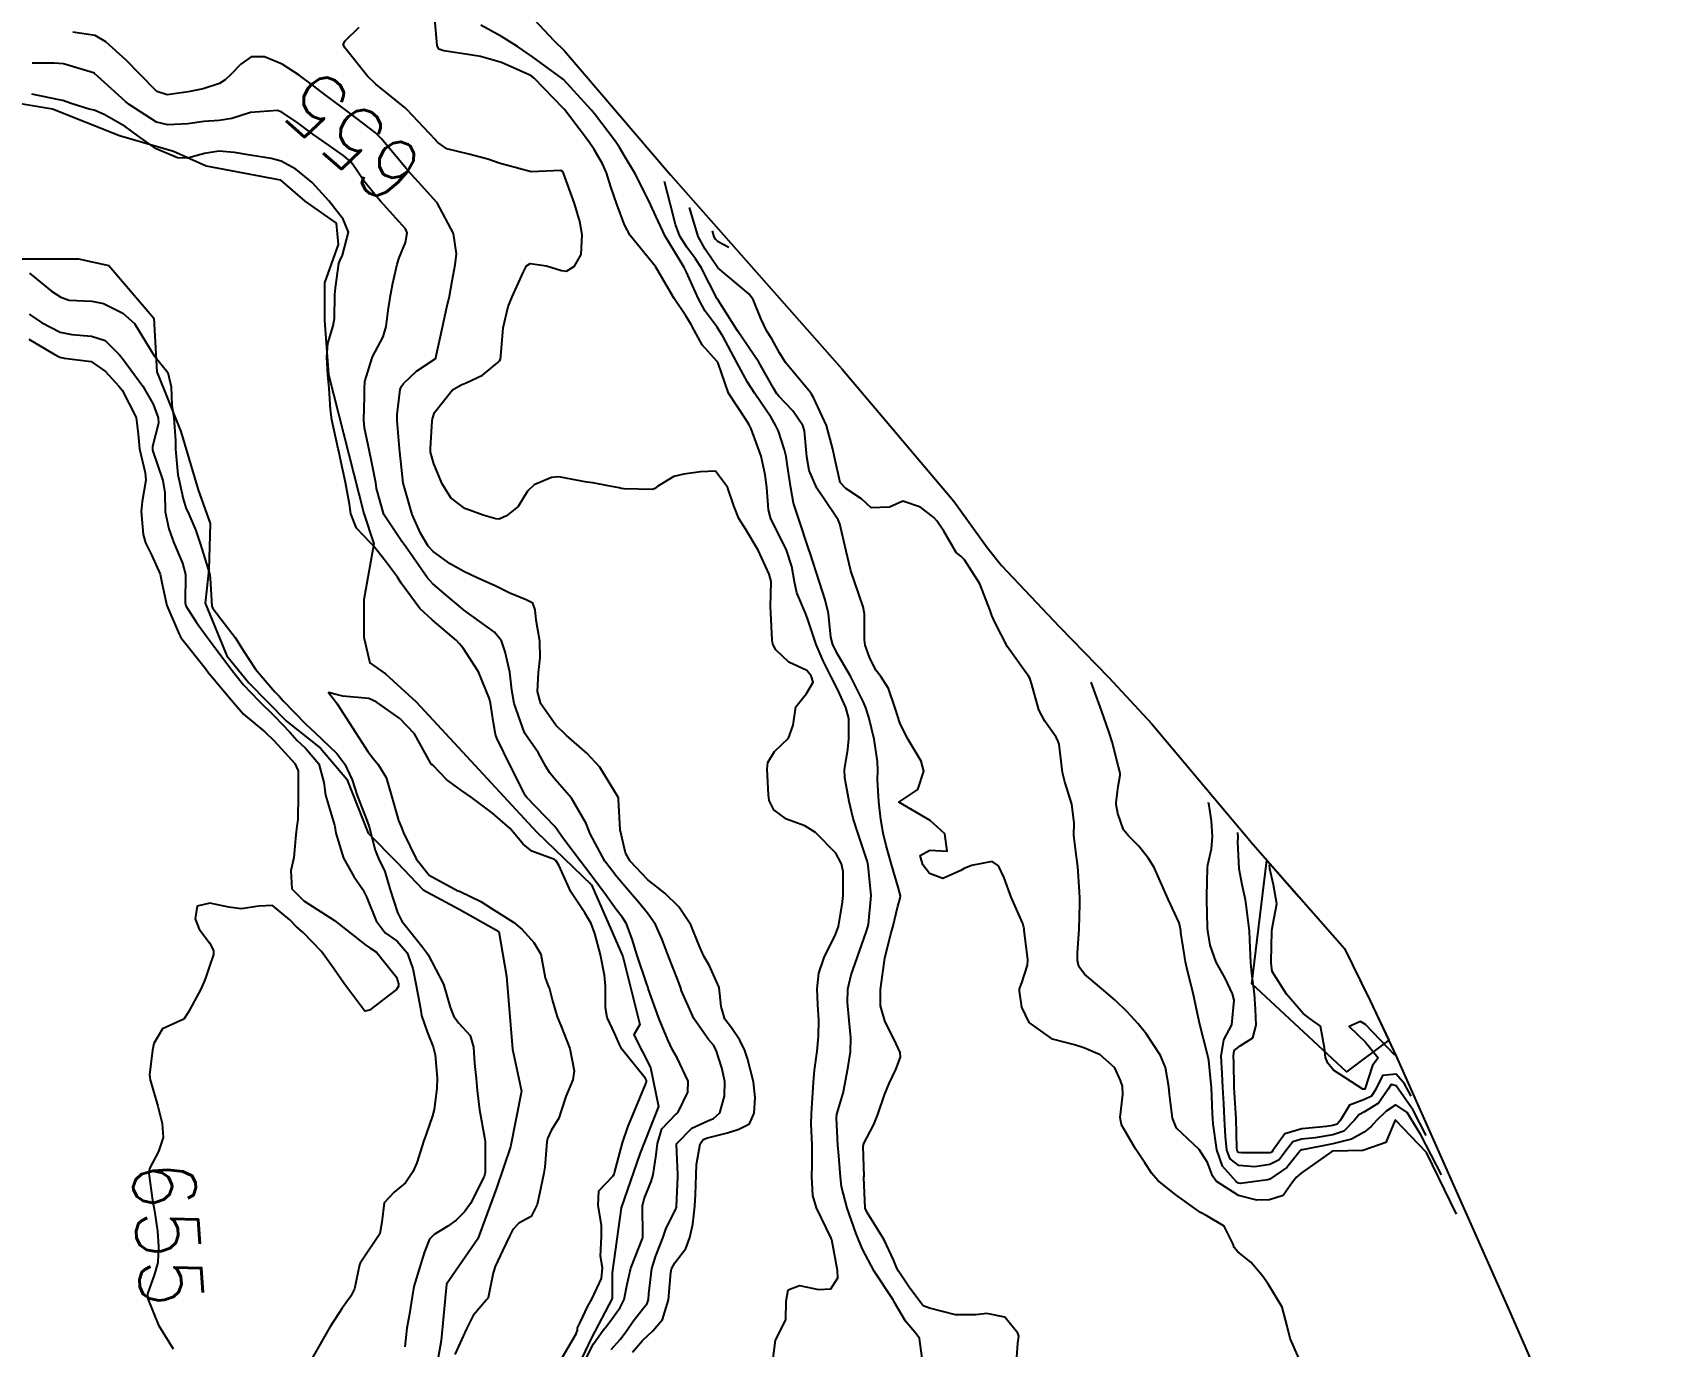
# Model space of a CAD drawing. Header units: metres. Extents: x 292545 to 299085, y 7450245 to 7463078.
# Drawn here: x 296730.3 to 296834.2, y 7461485.7 to 7461569.7 of the extents above; entities that cross this region are included whole.
import ezdxf
from ezdxf.enums import TextEntityAlignment as Align

# ---------------------------------------------------------------- set-up
doc = ezdxf.new("R2010")
doc.units = ezdxf.units.M
for name, color, linetype in [('Area', 45, 'Continuous'), ('Cotas', 45, 'Continuous'), ('Curvas de Nivel 1m', 11, 'Continuous'), ('Curvas de Nivel 5m', 15, 'Continuous'), ('Edificações', 30, 'Continuous'), ('Hidrografia', 140, 'Continuous')]:
    doc.layers.add(name, color=color, linetype=linetype)
doc.styles.add('Style-STANDARD', font='STANDARD.shx')

msp = doc.modelspace()

# ---------------------------------------------------------------- linework, layer by layer
at = {"layer": 'Area'}
msp.add_polyline3d([(296758.26, 7461574.95, 657.61), (296763.59, 7461569.23, 662.82), (296764.29, 7461568.57, 663.42), (296771.05, 7461560.65, 659.39), (296782.04, 7461548.22, 662.16), (296789.17, 7461539.78, 659.71), (296791.31, 7461536.82, 659.81), (296792.22, 7461535.67, 659.85), (296795.94, 7461531.76, 660.21), (296799.1, 7461528.52, 660.3), (296801.83, 7461525.56, 660.99), (296808.32, 7461517.83, 662.04), (296814.16, 7461511.18, 671.25), (296815.81, 7461507.85, 664.14), (296817.47, 7461504.3, 664.1), (296824.81, 7461487.81, 659.6), (296834.25, 7461466.2, 665.11)], dxfattribs=at)
at = {"layer": 'Curvas de Nivel 1m', "flags": 128}
for points, elevation in [([(296777.58, 7461484.65), (296777.77, 7461486.15), (296778.02, 7461486.64), (296778.44, 7461487.48), (296778.45, 7461488.64), (296778.58, 7461489.37), (296779.31, 7461489.65), (296780.52, 7461489.4), (296781.31, 7461489.44), (296781.77, 7461490.14), (296781.75, 7461490.6), (296781.37, 7461492.57), (296781.36, 7461492.6), (296781.34, 7461492.67), (296780.4, 7461494.61), (296780.16, 7461495.4), (296780.1, 7461496.62), (296780.11, 7461497.33), (296780.12, 7461498.62), (296780.06, 7461499.99), (296780.07, 7461500.62), (296780.13, 7461501.3), (296780.2, 7461502.62), (296780.26, 7461503.41), (296780.43, 7461504.62), (296780.53, 7461505.58), (296780.55, 7461506.61), (296780.49, 7461507.58), (296780.43, 7461508.61), (296780.54, 7461509.62), (296780.88, 7461510.61), (296781.1, 7461511.07), (296781.58, 7461511.98), (296781.75, 7461512.43), (296781.8, 7461512.6), (296782.05, 7461514.14), (296782.1, 7461514.6), (296782.1, 7461516.12), (296781.99, 7461516.6), (296781.64, 7461517.28), (296780.34, 7461518.61), (296779.66, 7461519.02), (296778.47, 7461519.45), (296777.67, 7461520.06), (296777.38, 7461520.65), (296777.33, 7461521.01), (296777.24, 7461522.65), (296777.29, 7461523.07), (296777.71, 7461523.78), (296778.61, 7461524.64), (296778.9, 7461525.47), (296779.08, 7461526.63), (296779.76, 7461527.48), (296780.18, 7461528.21), (296780.06, 7461528.62), (296779.78, 7461528.95), (296778.63, 7461529.49), (296777.79, 7461530.28), (296777.6, 7461530.65), (296777.56, 7461530.89), (296777.47, 7461532.65), (296777.46, 7461533.02), (296777.49, 7461534.65), (296777.38, 7461535.12), (296776.67, 7461536.66), (296775.88, 7461537.98), (296775.43, 7461538.67), (296775.1, 7461539.48), (296774.7, 7461540.68), (296773.93, 7461541.7), (296772.97, 7461541.66), (296771.92, 7461541.5), (296771.28, 7461541.37), (296770.24, 7461540.74), (296770.06, 7461540.59), (296769.91, 7461540.53), (296768.1, 7461540.57), (296767.91, 7461540.6), (296767.78, 7461540.63), (296767.07, 7461540.77), (296766.09, 7461540.96), (296765.92, 7461540.97), (296765.71, 7461541), (296763.92, 7461541.33), (296763.44, 7461541.29), (296762.34, 7461540.83), (296761.91, 7461540.42), (296761.31, 7461539.44), (296760.57, 7461538.85), (296760.11, 7461538.64), (296759.89, 7461538.66), (296759.15, 7461538.87), (296757.9, 7461539.31), (296757.01, 7461540), (296756.46, 7461540.9), (296755.93, 7461542.16), (296755.72, 7461542.91), (296755.71, 7461543.15), (296755.81, 7461544.91), (296755.83, 7461545.05), (296755.97, 7461545.46), (296757.12, 7461546.89), (296757.67, 7461547.21), (296757.99, 7461547.34), (296759.03, 7461547.84), (296760.01, 7461548.64), (296760.12, 7461548.75), (296760.18, 7461548.86), (296760.21, 7461549.05), (296760.35, 7461550.86), (296760.68, 7461552.22), (296760.94, 7461552.85), (296761.63, 7461554.39), (296761.86, 7461554.83), (296762.08, 7461554.97), (296763.12, 7461554.82), (296764.08, 7461554.53), (296764.41, 7461554.48), (296764.93, 7461554.8), (296765.35, 7461555.54), (296765.42, 7461556.8), (296765.26, 7461557.65), (296764.92, 7461558.8), (296764.22, 7461560.74), (296764.19, 7461560.81), (296764.15, 7461560.85), (296764.04, 7461560.93), (296762.15, 7461560.83), (296760.56, 7461561.26), (296760.16, 7461561.37), (296759.38, 7461561.64), (296758.16, 7461561.97), (296756.76, 7461562.3), (296756.17, 7461562.72), (296756.08, 7461562.81), (296756, 7461562.9), (296754.2, 7461564.81), (296754.08, 7461564.93), (296752.22, 7461566.44), (296751.68, 7461566.96), (296750.25, 7461568.75), (296750.13, 7461568.97), (296750.26, 7461569.21), (296751.15, 7461570.08)], 656), ([(296787.21, 7461484.53), (296786.98, 7461486.25), (296786.8, 7461486.54), (296786.09, 7461487.36), (296785.39, 7461488.56), (296785.3, 7461488.73), (296784.08, 7461490.57), (296783.34, 7461491.97), (296783.08, 7461492.58), (296782.91, 7461493.02), (296782.35, 7461494.59), (296782, 7461495.98), (296781.93, 7461496.59), (296781.8, 7461498.2), (296781.77, 7461498.6), (296781.67, 7461500.36), (296781.7, 7461500.6), (296782.1, 7461501.95), (296782.24, 7461502.59), (296782.42, 7461503.65), (296782.57, 7461504.59), (296782.6, 7461505.48), (296782.49, 7461506.59), (296782.37, 7461507.74), (296782.4, 7461508.59), (296782.62, 7461509.51), (296782.99, 7461510.59), (296783.14, 7461511.01), (296783.58, 7461512.24), (296783.69, 7461512.58), (296783.72, 7461512.72), (296783.9, 7461514.58), (296783.71, 7461516.5), (296783.69, 7461516.58), (296783.68, 7461516.63), (296783.64, 7461516.8), (296783.05, 7461518.59), (296782.75, 7461519.5), (296782.49, 7461520.59), (296782.2, 7461522.09), (296782.19, 7461522.6), (296782.4, 7461523.91), (296782.47, 7461524.59), (296782.46, 7461525.88), (296782.28, 7461526.59), (296781.76, 7461527.73), (296781.32, 7461528.6), (296780.83, 7461529.57), (296780.37, 7461530.61), (296779.82, 7461532.29), (296779.69, 7461532.62), (296779.13, 7461533.92), (296778.98, 7461534.63), (296778.82, 7461535.6), (296778.48, 7461536.64), (296777.88, 7461537.86), (296777.47, 7461538.65), (296777.33, 7461539.23), (296777.21, 7461540.66), (296777.12, 7461541.46), (296776.85, 7461542.66), (296776.22, 7461544.41), (296776.1, 7461544.67), (296775.96, 7461544.88), (296774.76, 7461546.68), (296774.1, 7461548.6), (296774.06, 7461548.69), (296774.01, 7461548.76), (296773.09, 7461549.77), (296772.57, 7461550.71), (296772.39, 7461551.07), (296772.04, 7461551.63), (296771.3, 7461552.73), (296770.18, 7461554.64), (296770.12, 7461554.74), (296770.08, 7461554.8), (296768.49, 7461556.76), (296768.11, 7461557.45), (296767.62, 7461558.77), (296767.25, 7461559.88), (296766.97, 7461560.78), (296766.72, 7461561.35), (296766.17, 7461562.27), (296765.81, 7461562.79), (296764.63, 7461564.37), (296764.28, 7461564.81), (296764.2, 7461564.9), (296762.33, 7461566.83), (296762.22, 7461566.92), (296762.03, 7461567.03), (296760.24, 7461567.82), (296758.91, 7461568.21), (296758.24, 7461568.31), (296756.57, 7461568.57), (296756.25, 7461568.68), (296756.13, 7461568.9), (296755.98, 7461570.62)], 657), ([(296793.17, 7461484.46), (296793.27, 7461485.95), (296793.33, 7461486.4), (296793.32, 7461486.46), (296793.27, 7461486.6), (296792.44, 7461487.63), (296791.29, 7461487.86), (296790.58, 7461487.78), (296789.29, 7461487.76), (296787.62, 7461488.2), (296787.29, 7461488.33), (296787.18, 7461488.42), (296787.08, 7461488.53), (296786.32, 7461489.53), (296785.64, 7461490.56), (296785.53, 7461490.76), (296785.33, 7461491.28), (296784.73, 7461492.57), (296783.64, 7461494.31), (296783.52, 7461494.58), (296783.42, 7461496.55), (296783.43, 7461496.58), (296783.44, 7461496.63), (296783.41, 7461497.86), (296783.39, 7461498.58), (296783.4, 7461498.6), (296783.41, 7461498.68), (296784.06, 7461499.94), (296784.31, 7461500.57), (296784.74, 7461501.84), (296785.04, 7461502.56), (296785.47, 7461503.46), (296785.78, 7461504.25), (296785.75, 7461504.55), (296785.49, 7461505.1), (296784.77, 7461506.56), (296784.48, 7461507.52), (296784.48, 7461508.57), (296784.62, 7461509.5), (296784.77, 7461510.56), (296785.16, 7461512.13), (296785.28, 7461512.55), (296785.6, 7461513.9), (296785.75, 7461514.4), (296785.76, 7461514.55), (296785.61, 7461515.1), (296785.2, 7461516.56), (296784.85, 7461517.77), (296784.66, 7461518.56), (296784.52, 7461519.43), (296784.39, 7461520.57), (296784.3, 7461521.97), (296784.32, 7461522.57), (296784.29, 7461523.15), (296784.08, 7461524.57), (296783.74, 7461525.97), (296783.55, 7461526.58), (296783.41, 7461526.93), (296782.57, 7461528.59), (296781.79, 7461529.93), (296781.44, 7461530.6), (296781.32, 7461531.09), (296781.17, 7461532.61), (296780.96, 7461533.48), (296780.58, 7461534.61), (296779.96, 7461536.52), (296779.93, 7461536.62), (296779.87, 7461536.83), (296779.26, 7461538.63), (296778.93, 7461539.66), (296778.75, 7461540.64), (296778.54, 7461542.03), (296778.45, 7461542.64), (296778.36, 7461543.06), (296777.96, 7461544.26), (296777.78, 7461544.65), (296777.49, 7461545.13), (296776.45, 7461546.67), (296775.99, 7461547.4), (296775.29, 7461548.68), (296774.4, 7461550.32), (296774.18, 7461550.69), (296774.04, 7461550.9), (296773.27, 7461551.93), (296772.85, 7461552.71), (296772.08, 7461554.43), (296771.93, 7461554.72), (296771.67, 7461555.15), (296770.72, 7461556.73), (296770.12, 7461558.01), (296769.78, 7461558.74), (296769.43, 7461559.46), (296768.77, 7461560.75), (296768.16, 7461561.77), (296767.8, 7461562.4), (296767.55, 7461562.77), (296766.2, 7461564.54), (296765.99, 7461564.79), (296764.22, 7461566.74), (296764.14, 7461566.81), (296762.24, 7461568.19), (296761.28, 7461568.84), (296760.26, 7461569.48), (296758.93, 7461570.21)], 658), ([(296767.26, 7461485.56), (296767.84, 7461486.2), (296768.26, 7461486.76), (296768.68, 7461487.36), (296769.29, 7461488.15), (296769.56, 7461488.49), (296769.65, 7461488.74), (296769.68, 7461489.12), (296769.86, 7461490.74), (296770.13, 7461491.54), (296770.59, 7461492.73), (296770.78, 7461493.3), (296771.37, 7461494.48), (296771.44, 7461494.65), (296771.45, 7461494.72), (296771.53, 7461496.58), (296771.53, 7461496.72), (296771.45, 7461498.68), (296771.47, 7461498.72), (296772.43, 7461499.7), (296773.44, 7461500.18), (296773.81, 7461500.32), (296774.21, 7461500.69), (296774.52, 7461501.75), (296774.54, 7461502.68), (296774.35, 7461503.56), (296773.99, 7461504.69), (296773.81, 7461505.01), (296773.5, 7461505.36), (296772.55, 7461506.71), (296771.77, 7461508.48), (296771.69, 7461508.72), (296771.54, 7461509.13), (296770.91, 7461510.73), (296770.53, 7461511.77), (296770.09, 7461512.73), (296769.59, 7461513.44), (296769.01, 7461514.16), (296768.49, 7461514.76), (296767.62, 7461515.76), (296766.87, 7461516.78), (296765.92, 7461518.51), (296765.81, 7461518.79), (296765.66, 7461519.17), (296764.72, 7461520.8), (296763.69, 7461522), (296763.32, 7461522.44), (296763.09, 7461522.82), (296762.59, 7461523.71), (296761.8, 7461524.84), (296761.72, 7461524.97), (296761.06, 7461526.85), (296760.91, 7461527.7), (296760.78, 7461528.85), (296760.49, 7461530.15), (296760.26, 7461530.86), (296759.8, 7461531.41), (296757.97, 7461532.72), (296757.82, 7461532.84), (296757.77, 7461532.88), (296756.71, 7461533.78), (296755.84, 7461534.52), (296755.5, 7461534.91), (296754.62, 7461536.16), (296754.09, 7461536.93), (296753.88, 7461537.21), (296752.72, 7461538.94), (296752.26, 7461540.6), (296752.21, 7461540.95), (296751.93, 7461542.34), (296751.81, 7461542.95), (296751.48, 7461544.48), (296751.44, 7461544.96), (296751.49, 7461546.47), (296751.48, 7461546.96), (296751.51, 7461547.44), (296751.98, 7461548.95), (296752.01, 7461549.01), (296752.68, 7461550.29), (296752.88, 7461550.94), (296753.01, 7461551.97), (296753.16, 7461552.94), (296753.3, 7461553.71), (296753.57, 7461554.94), (296753.7, 7461555.33), (296754.1, 7461556.32), (296754.21, 7461556.93), (296754.11, 7461557.19), (296752.52, 7461558.95), (296752.14, 7461559.38), (296751.44, 7461560.25), (296750.98, 7461560.97), (296750.64, 7461561.45), (296750.16, 7461561.86), (296748.53, 7461563), (296748.18, 7461563.25), (296747.24, 7461563.95), (296746.2, 7461564.65), (296745.92, 7461564.75), (296744.2, 7461564.62), (296743.01, 7461564.24), (296742.19, 7461564.12), (296741.22, 7461564.05), (296740.19, 7461563.91), (296738.92, 7461563.84), (296738.19, 7461564.02), (296736.43, 7461565.14), (296736.2, 7461565.33), (296734.42, 7461566.96), (296734.22, 7461567.13), (296734.21, 7461567.14), (296734.16, 7461567.16), (296732.23, 7461567.74), (296731.63, 7461567.79), (296730.23, 7461567.79)], 654), ([(296765.55, 7461484.79), (296766.14, 7461485.91), (296766.75, 7461486.78), (296766.98, 7461487.07), (296767.28, 7461487.48), (296767.83, 7461488.23), (296768.09, 7461488.76), (296768.29, 7461489.73), (296768.53, 7461490.76), (296769.26, 7461492.66), (296769.28, 7461492.74), (296769.28, 7461492.81), (296769.26, 7461494.74), (296769.38, 7461495.18), (296769.83, 7461496.29), (296769.95, 7461496.73), (296770.15, 7461497.99), (296770.22, 7461498.73), (296770.51, 7461499.65), (296771.44, 7461500.64), (296771.49, 7461500.67), (296771.56, 7461500.72), (296772.17, 7461502), (296772.19, 7461502.71), (296771.49, 7461504.2), (296771.19, 7461504.72), (296770.88, 7461505.35), (296770.31, 7461506.73), (296769.64, 7461508.63), (296769.6, 7461508.74), (296769.54, 7461508.91), (296768.93, 7461510.75), (296768.61, 7461511.79), (296768.25, 7461512.76), (296767.99, 7461513.17), (296767.59, 7461513.69), (296766.8, 7461514.78), (296765.63, 7461516.34), (296765.28, 7461516.79), (296764.16, 7461518.29), (296763.8, 7461518.81), (296763.66, 7461518.99), (296761.87, 7461520.84), (296761.79, 7461520.94), (296761.69, 7461521.12), (296760.83, 7461522.85), (296759.95, 7461524.63), (296759.87, 7461524.86), (296759.73, 7461525.62), (296759.54, 7461526.86), (296759.48, 7461527.14), (296758.78, 7461528.87), (296757.79, 7461530.39), (296757.57, 7461530.66), (296757.36, 7461530.89), (296755.81, 7461532.19), (296755.02, 7461532.92), (296753.84, 7461534.55), (296753.6, 7461534.93), (296752.84, 7461535.95), (296752.04, 7461536.95), (296751.87, 7461537.11), (296750.97, 7461538.05), (296750.61, 7461538.97), (296750.52, 7461539.59), (296750.27, 7461540.97), (296749.94, 7461542.56), (296749.84, 7461542.98), (296749.81, 7461543.12), (296749.39, 7461544.99), (296749.31, 7461545.65), (296749.22, 7461546.99), (296749.15, 7461547.84), (296749.07, 7461548.99), (296749.15, 7461549.86), (296749.48, 7461550.99), (296749.57, 7461551.46), (296749.59, 7461552.98), (296749.63, 7461553.43), (296749.85, 7461554.98), (296749.91, 7461555.15), (296750.09, 7461555.5), (296750.46, 7461556.97), (296750.12, 7461557.8), (296749.2, 7461558.99), (296748.14, 7461560.16), (296747.1, 7461561.01), (296746.16, 7461561.51), (296745.51, 7461561.68), (296744.17, 7461561.89), (296743.17, 7461562.06), (296742.17, 7461562.15), (296741.25, 7461562), (296740.16, 7461561.7), (296739.53, 7461561.73), (296738.17, 7461562.3), (296737, 7461563.13), (296736.19, 7461563.73), (296734.84, 7461564.51), (296734.2, 7461564.77), (296733.88, 7461564.85), (296732.79, 7461565.18), (296732.36, 7461565.34), (296732.2, 7461565.39), (296731.96, 7461565.44), (296730.21, 7461565.81)], 653), ([(296811.26, 7461484.96), (296810.69, 7461486.26), (296810.5, 7461487.04), (296810.17, 7461488.26), (296809.31, 7461489.71), (296808.9, 7461490.28), (296808.18, 7461491.13), (296807.34, 7461491.8), (296807.12, 7461492.08), (296807.05, 7461492.29), (296806.48, 7461493.43), (296805.36, 7461494.1), (296804.96, 7461494.32), (296803.38, 7461495.44), (296802.23, 7461496.36), (296801.85, 7461496.81), (296801.4, 7461497.48), (296800.79, 7461498.38), (296799.91, 7461499.92), (296799.81, 7461500.39), (296799.99, 7461501.85), (296799.96, 7461502.39), (296799.85, 7461502.76), (296799.47, 7461503.57), (296798.53, 7461504.4), (296797.49, 7461504.84), (296796.89, 7461505.02), (296795.5, 7461505.4), (296793.99, 7461506.46), (296793.52, 7461507.43), (296793.38, 7461508.46), (296793.39, 7461508.6), (296793.54, 7461509), (296793.9, 7461510.12), (296793.91, 7461510.46), (296793.68, 7461512.36), (296793.67, 7461512.46), (296793.66, 7461512.54), (296793.59, 7461512.78), (296792.85, 7461514.47), (296792.39, 7461515.7), (296792.03, 7461516.48), (296791.64, 7461516.74), (296790.31, 7461516.5), (296789.84, 7461516.3), (296789.63, 7461516.17), (296788.48, 7461515.66), (296787.62, 7461515.99), (296787.2, 7461516.53), (296787.03, 7461517.14), (296787.64, 7461517.48), (296788.76, 7461517.4), (296788.61, 7461518.52), (296787.66, 7461519.37), (296785.67, 7461520.55), (296786.87, 7461521.35), (296787.27, 7461522.53), (296787.09, 7461523.16), (296786.25, 7461524.54), (296785.74, 7461525.55), (296785.43, 7461526.55), (296785.01, 7461527.81), (296784.51, 7461528.57), (296784.19, 7461528.99), (296783.79, 7461529.81), (296783.51, 7461530.58), (296783.47, 7461530.91), (296783.47, 7461532.58), (296783.39, 7461533.03), (296782.84, 7461534.59), (296782.59, 7461535.33), (296782.29, 7461536.59), (296781.89, 7461538.33), (296781.79, 7461538.6), (296781.58, 7461538.91), (296780.42, 7461540.61), (296779.93, 7461541.74), (296779.77, 7461542.62), (296779.62, 7461544.28), (296779.52, 7461544.63), (296778.88, 7461545.55), (296777.98, 7461546.5), (296777.86, 7461546.65), (296777.64, 7461547), (296776.7, 7461548.66), (296776.44, 7461549.08), (296776.02, 7461549.66), (296775.35, 7461550.68), (296774.1, 7461552.64), (296774.07, 7461552.69), (296774.05, 7461552.72), (296773.01, 7461554.71), (296772.65, 7461555.27), (296772.1, 7461556.02), (296771.65, 7461556.72), (296771.37, 7461557.47), (296771.06, 7461558.73), (296770.67, 7461560.21)], 659), ([(296774.78, 7461556), (296774.1, 7461556.36), (296773.94, 7461556.53), (296773.85, 7461556.69), (296773.74, 7461557.06)], 661), ([(296730.07, 7461554.35), (296731.48, 7461553.2), (296732.06, 7461552.82), (296732.6, 7461552.64), (296734.05, 7461552.57), (296734.79, 7461552.42), (296736.04, 7461551.81), (296736.78, 7461551.13), (296738.01, 7461549.12), (296738.91, 7461548.01), (296739.12, 7461547.1), (296739.17, 7461545.91), (296739.29, 7461545.11), (296739.41, 7461543.65), (296739.4, 7461543.11), (296739.56, 7461541.46), (296739.63, 7461541.1), (296739.9, 7461539.93), (296740.09, 7461539.29), (296740.18, 7461539.1), (296740.7, 7461537.9), (296740.97, 7461537.08), (296741.48, 7461535.44), (296741.59, 7461535.07), (296741.62, 7461534.85), (296741.73, 7461533.07), (296741.75, 7461533), (296741.82, 7461532.91), (296743.21, 7461531.06), (296743.79, 7461530.16), (296744.51, 7461529.04), (296745.76, 7461527.59), (296746.04, 7461527.31), (296746.29, 7461527.02), (296747.73, 7461525.53), (296748.32, 7461524.99), (296749.71, 7461523.66), (296750.24, 7461522.97), (296750.7, 7461521.96), (296751.01, 7461520.97), (296751.66, 7461519.33), (296751.79, 7461518.96), (296752.17, 7461517.48), (296752.39, 7461516.95), (296752.78, 7461516.1), (296753.14, 7461514.94), (296753.59, 7461513.49), (296753.87, 7461512.93), (296755.15, 7461511.33), (296755.47, 7461510.91), (296755.56, 7461510.79), (296756.55, 7461508.9), (296756.97, 7461507.44), (296757.19, 7461506.89), (296757.51, 7461506.43), (296758.25, 7461505.63), (296758.45, 7461504.88), (296758.53, 7461503.83), (296758.63, 7461502.87), (296758.7, 7461502.11), (296758.85, 7461500.87), (296759.17, 7461499.11), (296759.2, 7461498.86), (296759.2, 7461498.65), (296759.21, 7461496.86), (296759.14, 7461496.62), (296758.26, 7461494.88), (296757.89, 7461494.36), (296757.36, 7461493.83), (296756.81, 7461493.43), (296755.94, 7461492.9), (296755.64, 7461492.6), (296755.33, 7461491.79), (296755.12, 7461491.12), (296755.04, 7461490.91), (296754.64, 7461489.59), (296754.54, 7461488.92), (296754.37, 7461487.84), (296754.2, 7461486.92), (296754.06, 7461485.73)], 653), ([(296730.04, 7461551.73), (296730.83, 7461551.2), (296732.03, 7461550.58), (296732.77, 7461550.43), (296734.02, 7461550.33), (296734.91, 7461550.05), (296735.82, 7461549.14), (296735.9, 7461549.03), (296736.01, 7461548.91), (296737.31, 7461547.13), (296737.98, 7461545.99), (296738.29, 7461545.12), (296738.32, 7461544.76), (296737.94, 7461543.27), (296737.92, 7461543.15), (296737.92, 7461543.12), (296737.94, 7461543.04), (296738.58, 7461541.11), (296738.71, 7461540.31), (296738.75, 7461539.11), (296738.97, 7461538.02), (296739.3, 7461537.11), (296739.85, 7461535.83), (296740.04, 7461535.1), (296740.01, 7461533.29), (296740.06, 7461533.1), (296740.75, 7461532.03), (296741.43, 7461531.08), (296741.8, 7461530.58), (296742.94, 7461529.06), (296743.76, 7461528.05), (296744.7, 7461527.04), (296745.74, 7461526.04), (296746.72, 7461525.02), (296747.19, 7461524.48), (296747.71, 7461524), (296748.56, 7461522.99), (296748.88, 7461521.8), (296748.99, 7461520.99), (296749.56, 7461519.07), (296749.59, 7461518.98), (296749.65, 7461518.57), (296750.14, 7461516.97), (296750.8, 7461515.79), (296751.38, 7461514.96), (296751.61, 7461514.49), (296752.24, 7461512.95), (296752.82, 7461512.19), (296753.57, 7461511.65), (296754.21, 7461510.92), (296754.57, 7461509.9), (296754.77, 7461508.92), (296755.07, 7461507.36), (296755.14, 7461506.91), (296755.5, 7461505.86), (296755.88, 7461504.91), (296756, 7461504.39), (296756.13, 7461502.9), (296756.12, 7461502.24), (296755.95, 7461500.9), (296755.84, 7461500.5), (296755.43, 7461499.32), (296755.32, 7461499.02), (296755.29, 7461498.91), (296754.83, 7461497.49), (296754.59, 7461496.92), (296754.1, 7461496.21), (296753.38, 7461495.62), (296752.75, 7461494.94), (296752.6, 7461493.69), (296752.47, 7461492.94), (296751.33, 7461491.26), (296751.21, 7461491.08), (296751.17, 7461490.96), (296750.84, 7461489.44), (296750.61, 7461488.97), (296750.07, 7461488.19), (296749.27, 7461486.98), (296748.15, 7461485)], 654), ([(296764, 7461484.81), (296765.03, 7461486.55), (296765.11, 7461486.79), (296765.12, 7461486.94), (296765.28, 7461487.27), (296765.77, 7461488.32), (296766.02, 7461488.78), (296766.64, 7461490.1), (296766.7, 7461490.78), (296766.59, 7461491.52), (296766.65, 7461492.78), (296766.65, 7461493.48), (296766.43, 7461494.78), (296766.47, 7461495.69), (296767.39, 7461496.66), (296767.45, 7461496.77), (296767.48, 7461496.85), (296767.99, 7461498.76), (296768.36, 7461499.82), (296768.74, 7461500.75), (296769.46, 7461502.5), (296769.53, 7461502.67), (296769.53, 7461502.74), (296769.46, 7461502.87), (296767.95, 7461504.76), (296767.79, 7461505.06), (296767.5, 7461505.74), (296767, 7461506.78), (296766.9, 7461507.39), (296766.91, 7461508.78), (296766.84, 7461509.48), (296766.58, 7461510.78), (296766.22, 7461512.14), (296765.98, 7461512.79), (296765.59, 7461513.46), (296764.69, 7461514.8), (296763.92, 7461516.51), (296763.73, 7461516.81), (296763.63, 7461516.88), (296762.2, 7461517.4), (296761.64, 7461517.85), (296760.8, 7461518.85), (296759.67, 7461519.83), (296758.32, 7461520.87), (296757.69, 7461521.29), (296756.76, 7461521.96), (296755.86, 7461522.91), (296755.76, 7461522.97), (296755.7, 7461523.05), (296754.68, 7461524.92), (296753.74, 7461525.9), (296752.24, 7461526.95), (296751.76, 7461527.17), (296750.1, 7461527.32), (296749.76, 7461527.4), (296749.19, 7461527.55), (296749.64, 7461526.98), (296749.75, 7461526.83), (296750.93, 7461524.97), (296751.71, 7461523.78), (296752.07, 7461523.31), (296752.36, 7461522.95), (296752.87, 7461522.12), (296753.22, 7461520.94), (296753.66, 7461519.37), (296753.85, 7461518.93), (296753.99, 7461518.59), (296754.79, 7461516.92), (296755.62, 7461515.87), (296757.46, 7461514.88), (296757.57, 7461514.85), (296757.6, 7461514.84), (296758.92, 7461514.19), (296759.59, 7461513.77), (296761.03, 7461512.85), (296761.58, 7461512.41), (296762.32, 7461511.58), (296762.76, 7461510.82), (296763.04, 7461509.31), (296763.24, 7461508.81), (296763.32, 7461508.6), (296763.52, 7461507.85), (296763.82, 7461506.81), (296764.04, 7461506.27), (296764.62, 7461504.8), (296764.9, 7461503.37), (296764.81, 7461502.8), (296764.37, 7461501.72), (296764.06, 7461500.81), (296763.91, 7461500.34), (296763.42, 7461499.55), (296763.2, 7461499.04), (296763.16, 7461498.82), (296763.02, 7461497.2), (296762.96, 7461496.82), (296762.69, 7461495.51), (296762.54, 7461494.83), (296762.15, 7461494.05), (296761.35, 7461493.63), (296760.97, 7461493.22), (296760.78, 7461492.85), (296760.32, 7461491.86), (296759.84, 7461490.85), (296759.71, 7461490.46), (296759.39, 7461488.86), (296759.36, 7461488.8), (296759.3, 7461488.73), (296758.44, 7461487.72), (296758.01, 7461486.88), (296757.26, 7461485.24)], 652), ([(296820.36, 7461496.72), (296819.05, 7461499.28), (296818.17, 7461500.71), (296817.45, 7461501.19), (296816.83, 7461500.8), (296816.22, 7461500.19), (296815.84, 7461499.79), (296815.43, 7461499.45), (296814.62, 7461499.01), (296813.42, 7461498.7), (296811.49, 7461498.32), (296811.41, 7461498.31), (296811.37, 7461498.3), (296811.33, 7461498.25), (296810.47, 7461497.19), (296809.39, 7461496.45), (296809.26, 7461496.41), (296808.31, 7461496.28), (296807.52, 7461496.16), (296807.39, 7461496.19), (296807.23, 7461496.29), (296806.37, 7461497.27), (296806.01, 7461498.31), (296805.77, 7461499.98), (296805.74, 7461500.32), (296805.73, 7461500.6), (296805.66, 7461502.32), (296805.64, 7461502.5), (296805.48, 7461504.03), (296805.43, 7461504.32), (296805.4, 7461504.41), (296804.91, 7461506.33), (296804.74, 7461507.11), (296804.48, 7461508.33), (296804.13, 7461509.76), (296803.99, 7461510.34), (296803.7, 7461512.22), (296803.69, 7461512.34), (296803.59, 7461512.82), (296802.88, 7461514.35), (296802.32, 7461515.65), (296802, 7461516.36), (296801.64, 7461516.95), (296801.01, 7461517.73), (296800.35, 7461518.38), (296800.04, 7461518.77), (296799.67, 7461519.81), (296799.56, 7461520.39), (296799.56, 7461520.51), (296799.69, 7461521.54), (296799.82, 7461522.27), (296799.82, 7461522.39), (296799.8, 7461522.48), (296799.71, 7461522.8), (296799.31, 7461524.39), (296799.12, 7461525), (296798.62, 7461526.4), (296797.96, 7461528.21)], 661), ([(296819.39, 7461499.23), (296818.55, 7461500.86), (296817.47, 7461502.4), (296817.16, 7461502.49), (296816.96, 7461502.19), (296816.34, 7461501.31), (296815.44, 7461500.75), (296815.08, 7461500.56), (296814.81, 7461500.21), (296814.13, 7461499.51), (296813.42, 7461499.28), (296812.28, 7461499.09), (296811.42, 7461498.99), (296810.86, 7461498.82), (296810.42, 7461498.26), (296809.99, 7461497.68), (296809.4, 7461497.37), (296808.44, 7461497.24), (296807.4, 7461497.32), (296806.85, 7461497.74), (296806.65, 7461498.3), (296806.55, 7461499.18), (296806.49, 7461500.3), (296806.44, 7461501.29), (296806.39, 7461502.31), (296806.35, 7461503.19), (296806.27, 7461504.31), (296806.45, 7461505.35), (296806.96, 7461506.3), (296807.12, 7461507.89), (296807, 7461508.3), (296806.53, 7461509.29), (296805.95, 7461510.31), (296805.57, 7461511.41), (296805.43, 7461512.32), (296805.41, 7461512.5), (296805.37, 7461514.32), (296805.37, 7461514.56), (296805.4, 7461516.32), (296805.43, 7461516.53), (296805.65, 7461517.55), (296805.72, 7461518.32), (296805.66, 7461519.34), (296805.51, 7461520.32), (296805.46, 7461520.53)], 662), ([(296818.42, 7461501.74), (296818.01, 7461502.54), (296817.47, 7461503.15), (296816.59, 7461503.07), (296816.16, 7461502.19), (296815.9, 7461501.75), (296815.45, 7461501.53), (296814.48, 7461501.17), (296813.91, 7461500.22), (296813.69, 7461499.95), (296813.43, 7461499.87), (296813.02, 7461499.81), (296811.43, 7461499.66), (296810.35, 7461499.34), (296809.58, 7461498.27), (296809.51, 7461498.17), (296809.41, 7461498.13), (296807.58, 7461498.12), (296807.41, 7461498.14), (296807.33, 7461498.21), (296807.3, 7461498.29), (296807.28, 7461498.42), (296807.24, 7461500.29), (296807.13, 7461501.97), (296807.12, 7461502.3), (296807.08, 7461503.9), (296807.06, 7461504.3), (296807.12, 7461504.66), (296807.49, 7461504.96), (296808.3, 7461505.48), (296808.52, 7461506.28), (296808.48, 7461507.32), (296808.41, 7461508.28), (296808.24, 7461509.59), (296808.17, 7461510.28), (296808.12, 7461511.74), (296808.08, 7461512.29), (296807.87, 7461514.01), (296807.83, 7461514.29), (296807.62, 7461515.25), (296807.43, 7461516.29), (296807.35, 7461518), (296807.36, 7461518.29), (296807.35, 7461518.6)], 663), ([(296817.39, 7461504.36), (296815.51, 7461506.34), (296815.19, 7461506.53), (296814.46, 7461506.21), (296815.5, 7461505.19), (296816.31, 7461504.19), (296815.96, 7461503.71), (296815.47, 7461502.2), (296815.33, 7461502.2), (296813.47, 7461503.4), (296813.1, 7461503.85), (296812.96, 7461504.23), (296812.88, 7461504.84), (296812.64, 7461506.23), (296811.97, 7461506.69), (296811.52, 7461507.03), (296810.46, 7461508.26), (296809.55, 7461509.72), (296809.48, 7461510.27), (296809.47, 7461510.35), (296809.52, 7461512.27), (296809.52, 7461512.33), (296809.59, 7461512.69), (296809.83, 7461514.04), (296809.62, 7461515.25), (296809.39, 7461516.27), (296809.36, 7461516.54)], 664)]:
    msp.add_lwpolyline(points, dxfattribs=dict(at, elevation=elevation))
at = {"layer": 'Curvas de Nivel 5m', "flags": 128}
for points, elevation in [([(296768.62, 7461485.39), (296769.27, 7461486.12), (296769.94, 7461486.74), (296770.55, 7461487.47), (296770.93, 7461488.73), (296771.07, 7461490.48), (296771.12, 7461490.72), (296771.33, 7461491.1), (296772.03, 7461492.02), (296772.3, 7461492.71), (296772.49, 7461493.57), (296772.61, 7461494.71), (296772.65, 7461495.44), (296772.7, 7461496.71), (296772.73, 7461497.37), (296772.96, 7461498.7), (296773.15, 7461498.97), (296773.42, 7461499.09), (296774.7, 7461499.41), (296775.43, 7461499.64), (296776.12, 7461499.97), (296776.42, 7461500.66), (296776.48, 7461501.64), (296776.37, 7461502.66), (296775.99, 7461504.15), (296775.81, 7461504.67), (296775.49, 7461505.32), (296774.95, 7461506.12), (296774.53, 7461506.68), (296774.31, 7461507.48), (296774.18, 7461508.69), (296773.55, 7461510.07), (296773.19, 7461510.7), (296772.9, 7461511.37), (296772.37, 7461512.71), (296771.59, 7461513.86), (296770.69, 7461514.73), (296769.62, 7461515.58), (296768.49, 7461516.76), (296768.19, 7461517.31), (296767.84, 7461518.77), (296767.73, 7461520.73), (296767.73, 7461520.77), (296767.73, 7461520.82), (296767.68, 7461520.93), (296766.54, 7461522.78), (296765.71, 7461523.67), (296764.4, 7461524.8), (296763.73, 7461525.46), (296762.77, 7461526.82), (296762.55, 7461527.62), (296762.62, 7461528.83), (296762.72, 7461529.76), (296762.71, 7461530.83), (296762.47, 7461532.17), (296762.4, 7461532.83), (296762.26, 7461533.27), (296761.83, 7461533.48), (296760.79, 7461533.9), (296759.84, 7461534.36), (296758.74, 7461534.87), (296757.85, 7461535.29), (296756.97, 7461535.78), (296755.87, 7461536.56), (296755.56, 7461536.91), (296755.06, 7461537.74), (296754.53, 7461538.92), (296753.98, 7461540.87), (296753.96, 7461540.93), (296753.92, 7461541.33), (296753.75, 7461542.93), (296753.73, 7461543.15), (296753.57, 7461544.93), (296753.58, 7461545.33), (296753.77, 7461546.93), (296753.83, 7461547.09), (296753.99, 7461547.3), (296754.82, 7461548.1), (296756.01, 7461548.88), (296756.03, 7461548.89), (296756.05, 7461548.91), (296756.06, 7461548.96), (296756.47, 7461550.9), (296756.76, 7461552.18), (296756.92, 7461552.89), (296757.1, 7461553.86), (296757.28, 7461554.89), (296757.38, 7461555.59), (296757.19, 7461556.89), (296756.13, 7461558.85), (296756.09, 7461558.9), (296755.16, 7461559.93), (296754.26, 7461560.93), (296754.21, 7461560.99), (296754.15, 7461561.05), (296752.58, 7461562.95), (296752.18, 7461563.34), (296750.64, 7461564.52), (296750.2, 7461564.85), (296750.04, 7461564.97), (296748.98, 7461565.76), (296748.22, 7461566.34), (296747.32, 7461567.01), (296746.23, 7461567.71), (296745.09, 7461568.19), (296744.24, 7461568.18), (296743.57, 7461567.72), (296742.95, 7461567.06), (296742.57, 7461566.71), (296742.22, 7461566.49), (296741.16, 7461566.13), (296740.21, 7461565.95), (296738.86, 7461565.76), (296738.21, 7461565.97), (296737.07, 7461567.13), (296736.24, 7461567.98), (296734.94, 7461569.15), (296734.26, 7461569.54), (296732.84, 7461569.76)], 655), ([(296821.33, 7461494.21), (296819.41, 7461498.15), (296817.43, 7461500.22), (296817.4, 7461500.22), (296817.38, 7461500.18), (296816.82, 7461498.78), (296815.41, 7461498.29), (296815.33, 7461498.28), (296813.41, 7461498.23), (296813.36, 7461498.22), (296811.4, 7461496.83), (296811.09, 7461496.56), (296810.84, 7461496.26), (296810.25, 7461495.39), (296809.38, 7461495.12), (296808.55, 7461495.11), (296807.38, 7461495.39), (296805.95, 7461496.31), (296805.73, 7461496.65), (296805.4, 7461497.51), (296804.87, 7461498.33), (296803.43, 7461499.7), (296803.16, 7461500.34), (296802.98, 7461501.87), (296802.94, 7461502.35), (296802.71, 7461503.58), (296802.4, 7461504.35), (296801.5, 7461505.72), (296800.97, 7461506.37), (296800.27, 7461507.13), (296799.53, 7461507.86), (296798.9, 7461508.4), (296797.54, 7461509.54), (296797.17, 7461510.03), (296797.08, 7461510.42), (296797.1, 7461510.88), (296797.2, 7461512.42), (296797.24, 7461514.06), (296797.23, 7461514.41), (296797.21, 7461514.81), (296797.12, 7461516.42), (296797.02, 7461517.04), (296796.85, 7461518.42), (296796.87, 7461519.21), (296796.72, 7461520.42), (296796.27, 7461521.85), (296796.12, 7461522.43), (296795.91, 7461524.24), (296795.86, 7461524.43), (296795.73, 7461524.7), (296795, 7461525.71), (296794.62, 7461526.45), (296794.16, 7461528.06), (296794.04, 7461528.46), (296793.94, 7461528.63), (296793.78, 7461528.84), (296792.61, 7461530.47), (296791.82, 7461532), (296791.61, 7461532.48), (296791.5, 7461532.8), (296790.84, 7461534.49), (296789.86, 7461536.04), (296789.62, 7461536.26), (296789.34, 7461536.51), (296788.54, 7461537.86), (296788.1, 7461538.53), (296787.9, 7461538.74), (296787.05, 7461539.39), (296785.91, 7461539.78), (296785.07, 7461539.39), (296783.9, 7461539.35), (296783.27, 7461539.94), (296782.27, 7461540.59), (296781.92, 7461540.97), (296781.54, 7461542.6), (296781.45, 7461543.1), (296781.03, 7461544.61), (296780.2, 7461546.4), (296780.08, 7461546.62), (296779.99, 7461546.76), (296778.41, 7461548.64), (296778.02, 7461549.26), (296777.53, 7461550.15), (296777.23, 7461550.65), (296776.84, 7461551.46), (296776.35, 7461552.67), (296776.06, 7461553.04), (296774.08, 7461554.69), (296773.28, 7461555.89), (296772.83, 7461556.71), (296772.28, 7461558.56)], 660), ([(296730.02, 7461550.13), (296731.64, 7461549.19), (296732.01, 7461548.98), (296732.27, 7461548.93), (296734.01, 7461548.7), (296734.92, 7461548.07), (296735.78, 7461547.14), (296735.99, 7461546.88), (296736.89, 7461545.13), (296737.01, 7461544.07), (296737.09, 7461543.13), (296737.46, 7461541.59), (296737.5, 7461541.12), (296737.26, 7461539.77), (296737.21, 7461539.13), (296737.34, 7461537.66), (296737.48, 7461537.12), (296737.86, 7461536.36), (296738.43, 7461535.11), (296738.57, 7461534.38), (296738.85, 7461533.11), (296739.63, 7461531.28), (296739.72, 7461531.1), (296739.8, 7461530.99), (296741.31, 7461529.08), (296741.51, 7461528.81), (296741.77, 7461528.51), (296742.98, 7461527.06), (296743.74, 7461526.17), (296745.11, 7461525.04), (296745.72, 7461524.46), (296746.4, 7461523.71), (296747.04, 7461523.01), (296747.24, 7461522.55), (296747.24, 7461521.01), (296747.23, 7461519.44), (296747.17, 7461519.01), (296747.1, 7461518.46), (296746.97, 7461517.01), (296746.77, 7461516.16), (296746.84, 7461515.01), (296747.6, 7461514.24), (296749.58, 7461512.98), (296751.57, 7461511.41), (296751.84, 7461511.23), (296752.25, 7461510.95), (296753.54, 7461509.35), (296753.67, 7461508.93), (296753.67, 7461508.79), (296753.53, 7461508.56), (296751.8, 7461507.24), (296751.52, 7461507.19), (296750.16, 7461508.97), (296749.55, 7461509.87), (296748.73, 7461510.99), (296747.57, 7461512.2), (296747.14, 7461512.57), (296746.72, 7461513.01), (296745.6, 7461513.93), (296744.74, 7461513.89), (296743.59, 7461513.72), (296742.81, 7461513.84), (296741.6, 7461514.09), (296740.79, 7461513.89), (296740.66, 7461513.08), (296740.92, 7461512.42), (296741.57, 7461511.54), (296741.83, 7461511.07), (296741.83, 7461510.8), (296741.55, 7461509.99), (296741.31, 7461509.3), (296741.24, 7461509.07), (296740.99, 7461508.54), (296740.21, 7461507.09), (296739.93, 7461506.68), (296739.51, 7461506.47), (296738.56, 7461506.05), (296738.01, 7461505.11), (296737.92, 7461504.68), (296737.74, 7461503.12), (296737.78, 7461502.8), (296738.26, 7461501.11), (296738.54, 7461500), (296738.61, 7461499.11), (296738.31, 7461498.21), (296737.74, 7461497.12), (296737.7, 7461496.81), (296737.94, 7461495.11), (296738.05, 7461494.42), (296738.24, 7461493.11), (296738.32, 7461492.13), (296738.27, 7461491.11), (296738.06, 7461490.36), (296737.61, 7461489.12), (296737.63, 7461488.79), (296738.32, 7461487.11), (296739.26, 7461485.59)], 655)]:
    msp.add_lwpolyline(points, dxfattribs=dict(at, elevation=elevation))
at = {"layer": 'Edificações', "elevation": 664.11}
msp.add_lwpolyline([(296817, 7461505.32), (296814.3, 7461503.31), (296808.23, 7461508.92), (296809.2, 7461516.84), (296811.24, 7461514.5), (296814.16, 7461511.18), (296815.17, 7461509.15), (296815.81, 7461507.85)], close=True, dxfattribs=at)
at = {"layer": 'Hidrografia'}
for points in [[(296727.44, 7461565.55), (296731.54, 7461564.86), (296735.82, 7461563.16), (296739.28, 7461562.16), (296741.37, 7461561.21), (296746.09, 7461560.33), (296747.67, 7461558.95), (296749.68, 7461557.56), (296749.81, 7461556.18), (296748.93, 7461553.73), (296748.93, 7461551.34), (296749.18, 7461547.88), (296751.45, 7461539), (296752.08, 7461537.05), (296751.45, 7461533.47), (296751.45, 7461531.08), (296751.83, 7461529.44), (296752.84, 7461528.75), (296754.8, 7461526.95), (296758.01, 7461523.49), (296762.48, 7461518.65), (296766, 7461515.26), (296768.02, 7461510.67), (296769.09, 7461506.33), (296768.71, 7461505.67), (296769.78, 7461503.59), (296770.29, 7461501.08), (296769.09, 7461498.06), (296767.9, 7461494.61), (296767.33, 7461490.46), (296767.33, 7461488.82), (296766.01, 7461486.31), (296764.56, 7461483.25)], [(296727.69, 7461555.28), (296733.19, 7461555.28), (296735.14, 7461554.84), (296738.02, 7461551.47), (296738.2, 7461548.04), (296739.75, 7461544.23), (296740.86, 7461540.51), (296741.61, 7461538.36), (296741.53, 7461535.4), (296741.3, 7461533.27), (296742.68, 7461529.89), (296744.1, 7461528.16), (296746.5, 7461525.73), (296748.67, 7461524), (296750.35, 7461522.01), (296751.73, 7461518.55), (296753.55, 7461516.71), (296755.24, 7461514.94), (296757.54, 7461513.7), (296760.07, 7461512.28), (296760.56, 7461509.41), (296760.95, 7461504.76), (296761.53, 7461502.07), (296760.82, 7461498.52), (296759.93, 7461495.87), (296758.74, 7461492.63), (296756.74, 7461489.73), (296756.39, 7461486.14), (296755.9, 7461483.35)]]:
    msp.add_lwpolyline(points, dxfattribs=at)

# ---------------------------------------------------------------- texts
at = {"layer": 'Cotas', "style": 'Style-STANDARD'}
for rotation, p in [(138.958, (296750.74, 7461563.03, 655)), (273.802, (296738.9, 7461492.96, 655))]:
    msp.add_text('655', height=4, rotation=rotation, dxfattribs=at).set_placement(p, align=Align.MIDDLE_CENTER)

doc.saveas('drawing.dxf')
